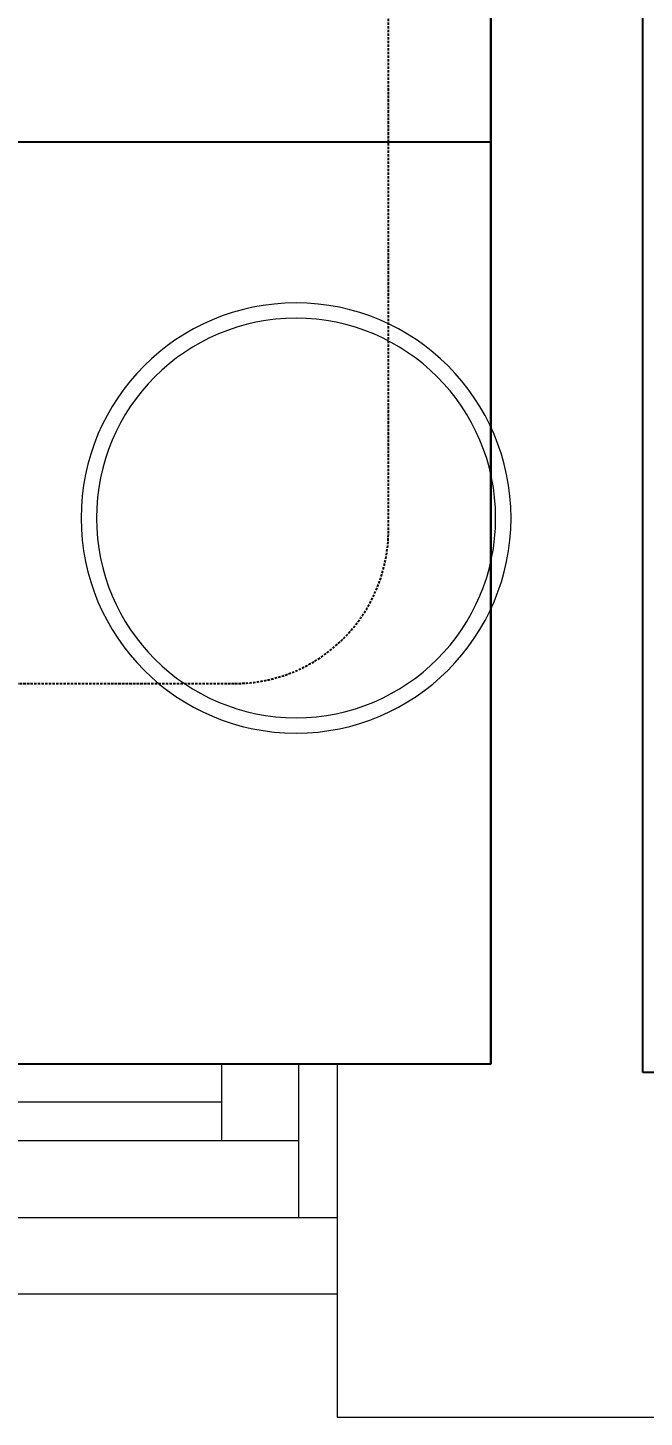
# Model space of a CAD drawing. Extents: x -12260 to 57327, y -29287 to 19916.
# Drawn here: x 42475 to 42876, y -13060 to -12156 of the extents above; entities that cross this region are included whole.
import ezdxf

# ---------------------------------------------------------------- set-up
doc = ezdxf.new("R2010")
doc.units = 0
doc.header["$LTSCALE"] = 0.25
doc.linetypes.add('DASHDOT', pattern=[25.4, 12.7, -6.35, 0, -6.35])
doc.linetypes.add('HIDDEN', pattern=[9.525, 6.35, -3.175])
for name, color, linetype, lineweight in [('01-First Floor-FUR$0$72_EGR_BASE_TEXT', 252, 'Continuous', 5), ('01-First Floor-FUR$0$Aluminum', 251, 'Continuous', 5), ('01-First Floor-FUR$0$LOADING', 253, 'Continuous', 5), ('01-First Floor-FUR$0$Walls', 251, 'Continuous', 5), ('E-LITE-CLNG-CNDT', 6, 'DASHDOT', 35), ('E-POWR-FLOR-CNDT', 6, 'HIDDEN', 25)]:
    doc.layers.add(name, color=color, linetype=linetype, lineweight=lineweight)
doc.layers.add('01-First Floor-FUR$0$FALSE CEILING', color=251, linetype='Continuous')
doc.layers.add('01-First Floor-FUR$0$X-WHITE glass', color=255, linetype='Continuous')
doc.styles.add('01-First Floor-FUR$0$X3G_ENTITY_9EC9', font='swisscl.ttf', dxfattribs={"height": 0.2})

# ---------------------------------------------------------------- blocks, each defined once
blk = doc.blocks.new('01-First Floor-FUR$0$WM00001-P')
at = {"layer": '01-First Floor-FUR$0$LOADING'}
for radius in [0.14, 0.13]:
    blk.add_circle((0, 0), radius, dxfattribs=at)
blk = doc.blocks.new('01-First Floor-FUR')
at = {"layer": '01-First Floor-FUR$0$Aluminum'}
for p, q in [((42006, -12830), (42676, -12830)), ((42601, -12880), (42601, -12830)), ((42651, -12930), (42651, -12830)), ((42601, -12855), (42081, -12855)), ((42031, -12880), (42651, -12880)), ((42006, -12930), (42676, -12930)), ((42676, -12980), (42006, -12980))]:
    blk.add_line(p, q, dxfattribs=at)
at = {"layer": '01-First Floor-FUR$0$FALSE CEILING', "linetype": 'Continuous'}
blk.add_line((38576, -12230), (42776, -12230), dxfattribs=at)
at = {"layer": '01-First Floor-FUR$0$FALSE CEILING'}
for points in [[(42876, -2710), (44676, -2710), (44675.07, -12835.74), (42875.07, -12835.74)], [(42776, -9540), (38576, -9540), (38576, -12830), (42776, -12830)]]:
    blk.add_lwpolyline(points, close=True, dxfattribs=at)
at = {"layer": '01-First Floor-FUR$0$Walls'}
for p, q in [((42776, -10620), (42776, -12830)), ((42676, -12830), (42676, -13060)), ((42676, -12830), (42776, -12830)), ((42676, -13060), (43176, -13060))]:
    blk.add_line(p, q, dxfattribs=at)
at = {"layer": '01-First Floor-FUR$0$X-WHITE glass', "color": 253, "lineweight": 30, "ltscale": 6, "true_color": 0x9898cc}
blk.add_line((42776, -11420), (42776, -12830), dxfattribs=at)
at = {"layer": '01-First Floor-FUR$0$LOADING', "extrusion": (-2.24019e-05, 2.26055e-18, -1), "xscale": 1000, "yscale": 1000, "zscale": 1000}
blk.add_blockref('01-First Floor-FUR$0$WM00001-P', (-42649.24, -12474.81, -0.89), dxfattribs=at)
at = {"layer": '01-First Floor-FUR$0$72_EGR_BASE_TEXT', "insert": (40589.53, -11795.63, 0.1), "char_height": 200, "width": 4223.97, "attachment_point": 2, "style": '01-First Floor-FUR$0$X3G_ENTITY_9EC9'}
blk.add_mtext('{\\fSwis721 LtCn BT|b1|i0|c0|p34;EAR, NOSE, THROAT CONSULTATION / EXAMINATION ROOM}', dxfattribs=at)

msp = doc.modelspace()

# ---------------------------------------------------------------- linework, layer by layer
at = {"layer": 'E-POWR-FLOR-CNDT'}
msp.add_lwpolyline([(39766.56, -12706.26), (39890.3, -12582.51), (42609.44, -12582.51, 0.414214), (42709.44, -12482.51), (42709.44, -11088.14)], format="xyb", dxfattribs=at)

# ---------------------------------------------------------------- block references
at = {"layer": 'E-LITE-CLNG-CNDT'}
msp.add_blockref('01-First Floor-FUR', (0, 0), dxfattribs=at)

doc.saveas('drawing.dxf')
